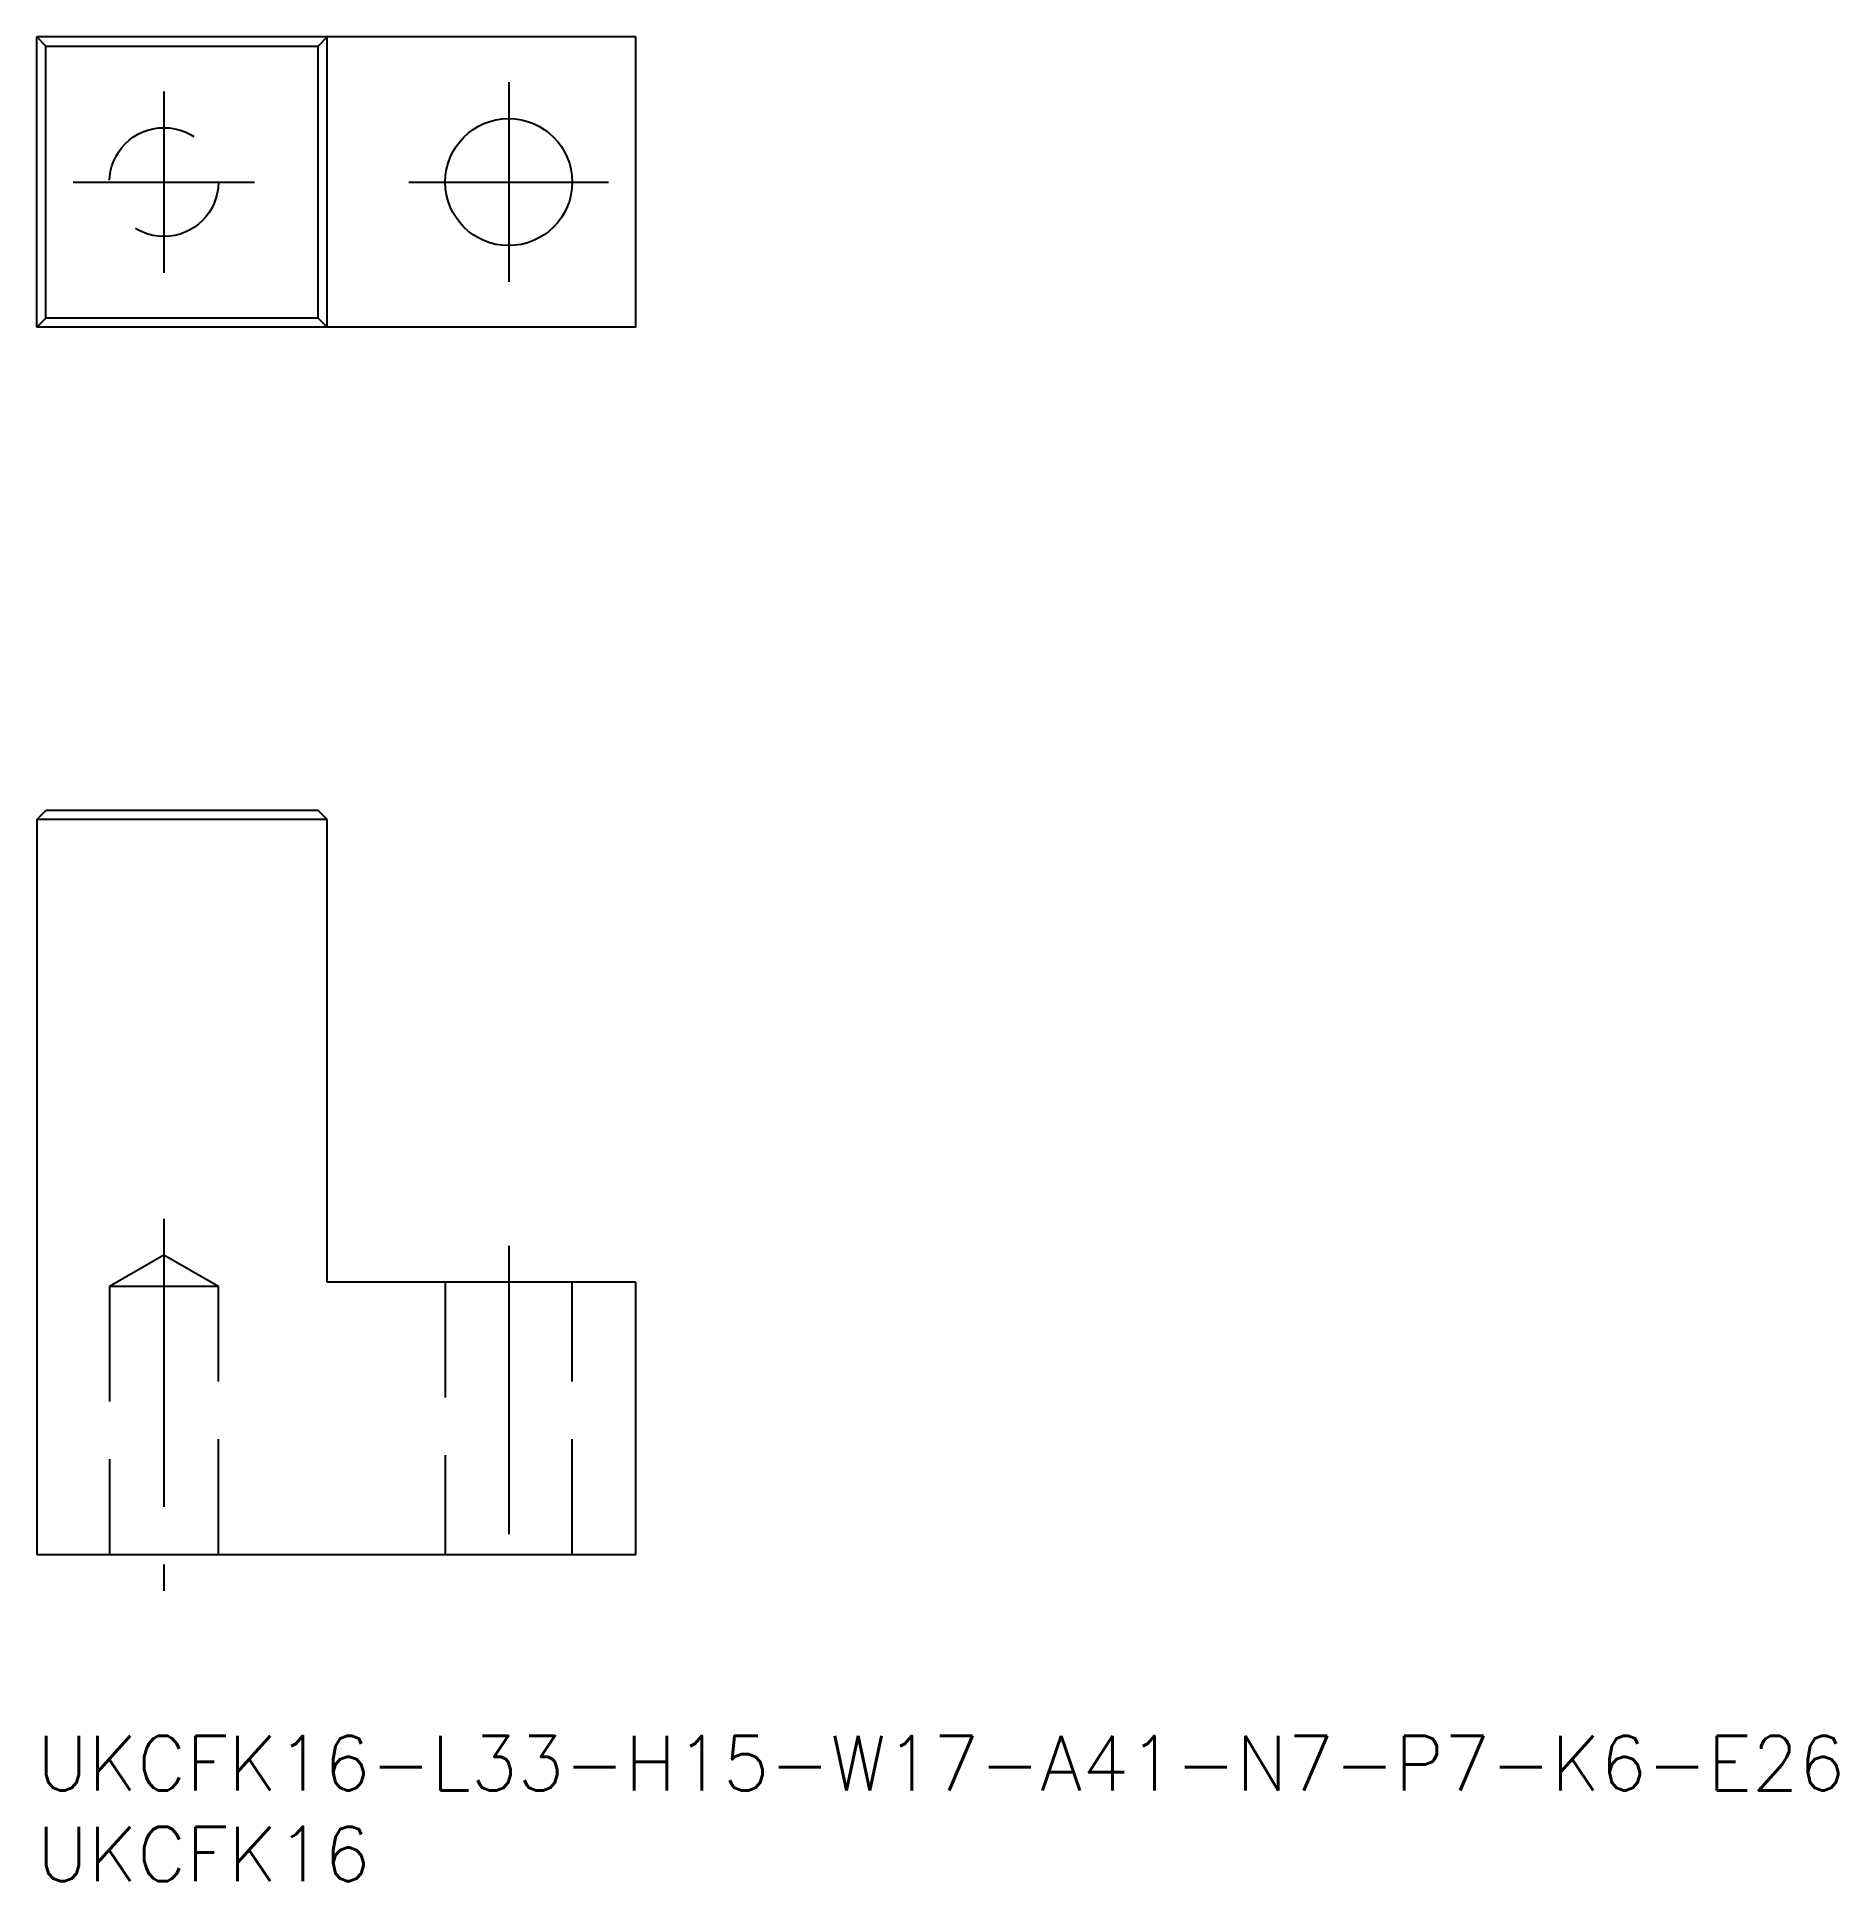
# Model space of a CAD drawing. Extents: x 0 to 99, y -8 to 94.
import ezdxf

# ---------------------------------------------------------------- set-up
doc = ezdxf.new("R2010")
doc.units = 0
doc.header["$LTSCALE"] = 0.5
doc.linetypes.add('CENTER', pattern=[50.8, 31.75, -6.35, 6.35, -6.35])
doc.linetypes.add('DASHED', pattern=[19.05, 12.7, -6.35])
for name, color, linetype in [('MSM_CENTER', 1, 'CENTER'), ('MSM_CONTINUOUS', 7, 'CONTINUOUS'), ('MSM_DASHED', 4, 'DASHED'), ('MSM_PART_NUMBER', 7, 'CONTINUOUS')]:
    doc.layers.add(name, color=color, linetype=linetype)
doc.styles.get("Standard").update_dxf_attribs({"font": 'txt.shx', "height": 1, "bigfont": 'bigfont.shx'})

# ---------------------------------------------------------------- blocks, each defined once
blk = doc.blocks.new('*U22')
at = {"layer": 'MSM_PART_NUMBER'}
blk.add_text('UKCFK16-L33-H15-W17-A41-N7-P7-K6-E26', height=3, dxfattribs=at).set_placement((0, -3))
blk = doc.blocks.new('*U23')
at = {"layer": 'MSM_PART_NUMBER'}
blk.add_text('UKCFK16', height=3, dxfattribs=at).set_placement((0, -8))

msp = doc.modelspace()

# ---------------------------------------------------------------- linework, layer by layer
at = {"layer": 'MSM_CENTER'}
for p, q in [((7, 90.62), (7, 80.62)), ((26, 91.12), (26, 80.12)), ((2, 85.62), (12, 85.62)), ((20.5, 85.62), (31.5, 85.62)), ((7, 28.5), (7, 8)), ((26, 27), (26, 8))]:
    msp.add_line(p, q, dxfattribs=at)
at = {"layer": 'MSM_CONTINUOUS'}
for p, q in [((33, 93.62), (0, 93.62)), ((0, 77.62), (0, 93.62)), ((0.5, 93.12), (0, 93.62)), ((16, 93.62), (15.5, 93.12)), ((16, 77.62), (16, 93.62)), ((33, 77.62), (33, 93.62)), ((0.5, 78.12), (0.5, 93.12)), ((0.5, 93.12), (15.5, 93.12)), ((15.5, 78.12), (15.5, 93.12)), ((0, 77.62), (0.5, 78.12)), ((33, 77.62), (0, 77.62)), ((15.5, 78.12), (0.5, 78.12)), ((16, 77.62), (15.5, 78.12)), ((0, 50.5), (0.5, 51)), ((15.5, 51), (0.5, 51)), ((16, 50.5), (15.5, 51)), ((0, 50.5), (0, 10)), ((16, 50.5), (0, 50.5)), ((16, 25), (16, 50.5)), ((33, 25), (16, 25)), ((33, 10), (33, 25)), ((0, 10), (33, 10))]:
    msp.add_line(p, q, dxfattribs=at)
msp.add_circle((26, 85.62), 3.5, dxfattribs=at)
at = {"layer": 'MSM_DASHED'}
for p, q in [((7, 26.5), (4, 24.77)), ((10, 24.77), (7, 26.5)), ((10, 24.77), (4, 24.77)), ((4, 24.77), (4, 10)), ((10, 10), (10, 24.77)), ((22.5, 25), (22.5, 10)), ((29.5, 10), (29.5, 25))]:
    msp.add_line(p, q, dxfattribs=at)
msp.add_circle((7, 85.62), 3, dxfattribs=at)

# ---------------------------------------------------------------- block references
at = {"layer": 'MSM_CONTINUOUS'}
for name in ['*U22', '*U23']:
    msp.add_blockref(name, (0, 0), dxfattribs=at)

doc.saveas('drawing.dxf')
